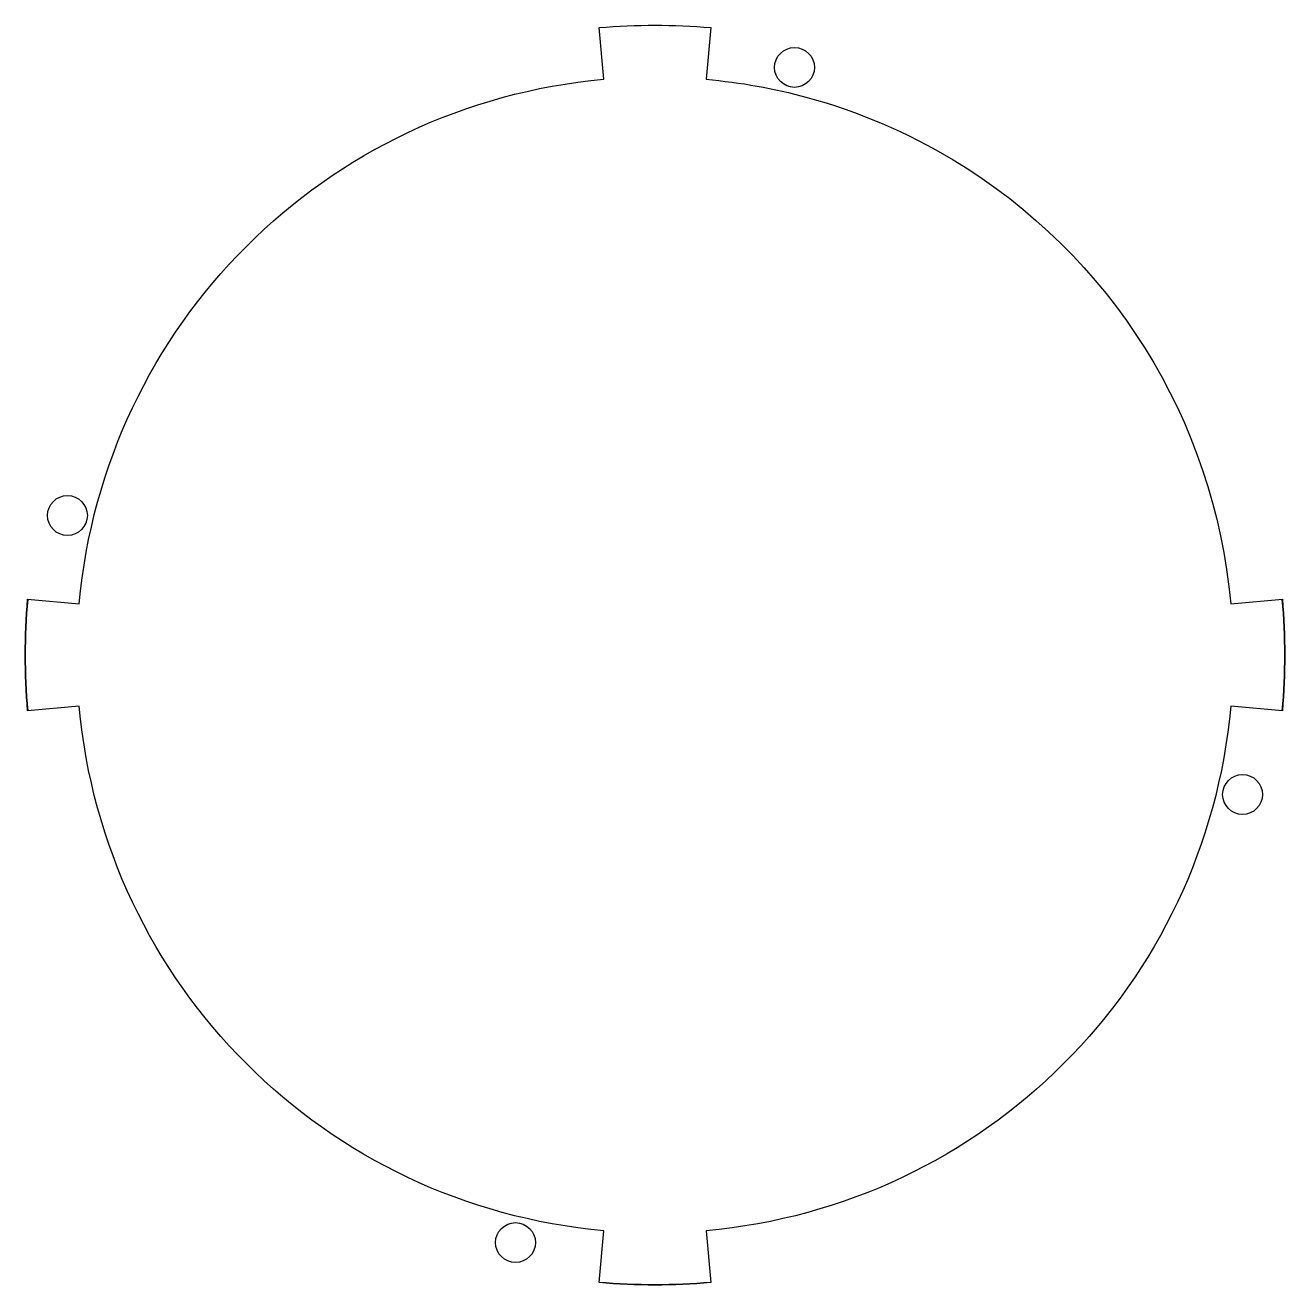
# Model space of a CAD drawing. Header units: millimetres. Extents: x -79 to 79, y -79 to 79.
import ezdxf

# ---------------------------------------------------------------- set-up
doc = ezdxf.new("R2010")
doc.units = ezdxf.units.MM
doc.layers.get('0').update_dxf_attribs({"linetype": 'CONTINUOUS'})

msp = doc.modelspace()

# ---------------------------------------------------------------- linework, layer by layer
msp.add_lwpolyline([(-6.42, 72.21), (-7, 78.69, -0.044391), (7, 78.69), (6.42, 72.21, -0.044391), (19.07, 69.95, -0.069001), (37.38, 62.12, -0.239512), (72.21, 6.42), (78.69, 7, -0.044391), (78.69, -7), (72.21, -6.42, -0.363145), (6.42, -72.21), (7, -78.69, -0.044391), (-7, -78.69), (-6.42, -72.21, -0.363145), (-72.21, -6.42), (-78.69, -7, -0.044391), (-78.69, 7), (-72.21, 6.42, -0.363145)], format="xyb", close=True)
for centre in [(17.5, 73.7), (-73.7, 17.5), (73.7, -17.5), (-17.5, -73.7)]:
    msp.add_circle(centre, 2.5)
for start, end in [(174.9165, 185.0835), (-5.0835, 5.0835), (264.9165, 275.0835)]:
    msp.add_arc((0, 0), 79, start, end)

doc.saveas('drawing.dxf')
